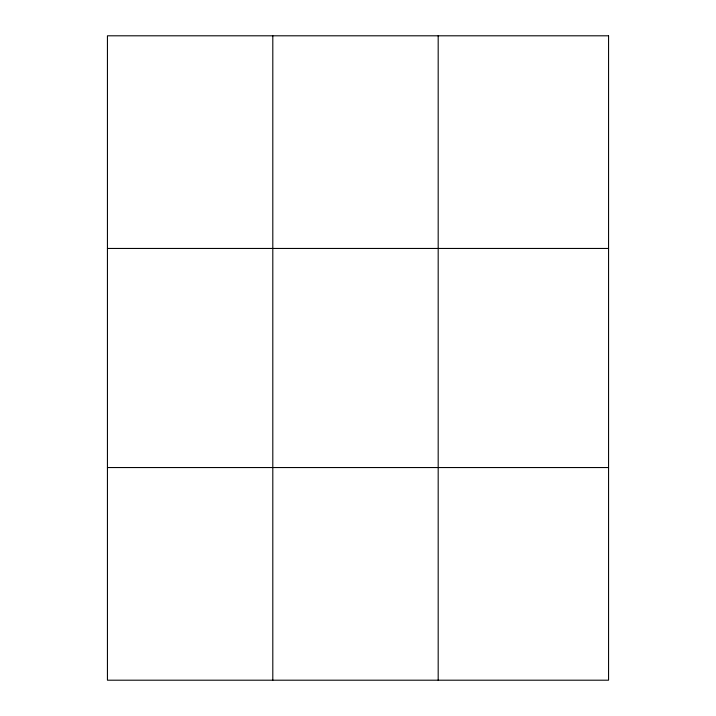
<?xml version="1.0" encoding="UTF-8"?>
<svg xmlns="http://www.w3.org/2000/svg" width="716" height="716" viewBox="0 0 716 716"><rect width="100%" height="100%" fill="white"/><g stroke="black" fill="none" stroke-linecap="round" stroke-linejoin="round"><path stroke-width="1.07" d="M272.805 35.8L272.805 680.2M438.183 35.8L438.183 680.2M107.436 248.452L608.564 248.452M107.436 467.548L608.564 467.548M608.564 35.8L608.564 680.2L107.436 680.2L107.436 35.8L608.564 35.8"/></g></svg>
